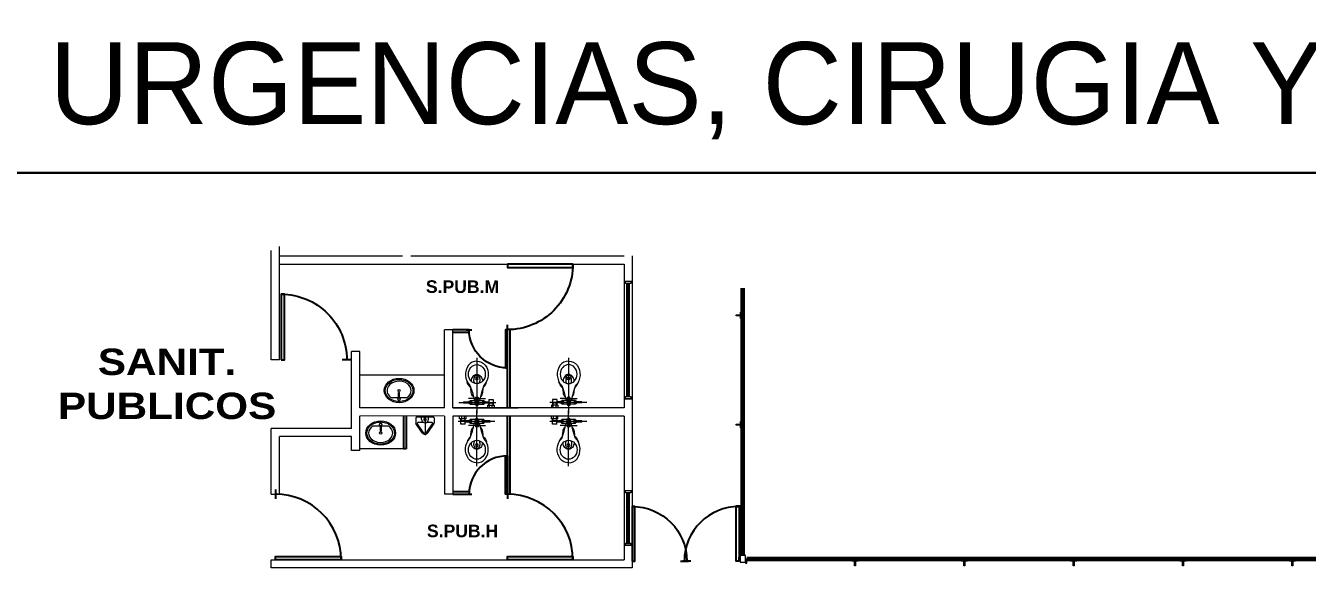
# Model space of a CAD drawing. Header units: millimetres. Extents: x 2523 to 2756, y 378 to 482.
# Drawn here: x 2598.48 to 2621.93, y 419.96 to 429.89 of the extents above; entities that cross this region are included whole.
import ezdxf

# ---------------------------------------------------------------- set-up
doc = ezdxf.new("R2010")
doc.units = ezdxf.units.MM
doc.layers.get('Defpoints').update_dxf_attribs({"color": 8})
doc.layers.add('MOB', color=161, linetype='Continuous', lineweight=15)
doc.layers.add('VENTANAL', color=140, linetype='Continuous', lineweight=0)
doc.styles.add('ArialB', font='arialbd.ttf')
doc.styles.add('STYLE1', font='GOTHIC.TTF')
doc.styles.add('TEXTOS', font='')
doc.styles.get('TEXTOS').set_extended_font_data('Arial Black')

# ---------------------------------------------------------------- blocks, each defined once
blk = doc.blocks.new('PTD')
at = {"color": 0, "linetype": 'ByBlock'}
blk.add_line((-0.073, 0), (0.073, 0), dxfattribs=at)
blk.add_lwpolyline([(1, 0), (0.95, 0), (0.95, 1), (1, 1)], close=True, dxfattribs=at)
blk.add_arc((1, 0), 1, 90, 180, dxfattribs=at)
blk = doc.blocks.new('p2')
at = {"layer": 'VENTANAL', "lineweight": 15}
for p, q in [((-903.682, -751.889, 0.01), (-903.702, -751.889, 0.01)), ((-903.702, -751.889, 0.01), (-903.702, -751.963, 0.01)), ((-903.702, -751.963, 0.01), (-903.682, -751.963, 0.01))]:
    blk.add_line(p, q, dxfattribs=at)
blk = doc.blocks.new('pesc')
at = {"layer": 'VENTANAL', "lineweight": 15}
for p, q in [((-903.682, -751.875, 0.01), (-903.642, -751.875, 0.01)), ((-903.682, -751.975, 0.01), (-903.682, -751.875, 0.01)), ((-903.642, -751.975, 0.01), (-903.682, -751.975, 0.01)), ((-903.642, -751.875, 0.01), (-903.602, -751.875, 0.01)), ((-903.642, -751.875, 0.01), (-903.592, -751.875, 0.01)), ((-903.602, -751.975, 0.01), (-903.642, -751.975, 0.01)), ((-903.602, -751.875, 0.01), (-903.562, -751.875, 0.01)), ((-903.562, -751.975, 0.01), (-903.602, -751.975, 0.01)), ((-903.562, -751.875, 0.01), (-903.562, -751.975, 0.01))]:
    blk.add_line(p, q, dxfattribs=at)
blk.add_blockref('p2', (0, 0), dxfattribs=at)
at = {"layer": 'VENTANAL', "lineweight": 15, "rotation": 270}
blk.add_blockref('p2', (-151.691, -1655.556), dxfattribs=at)
blk = doc.blocks.new('A$C26B64B01')
for p, q in [((0, 0.816), (0, -0.203)), ((0.331, 0), (-0.344, 0)), ((-0.295, 0.05), (-0.295, -0.05)), ((-0.217, 0.05), (-0.295, 0.05)), ((-0.217, 0.05), (-0.217, -0.05)), ((-0.215, 0.01), (-0.215, -0.01)), ((-0.145, 0.01), (-0.215, 0.01)), ((0, 0.072), (-0.156, 0.072)), ((-0.145, 0.02), (-0.145, -0.02)), ((-0.125, 0.02), (-0.145, 0.02)), ((0.125, 0.035), (-0.125, 0.035)), ((-0.125, 0.035), (-0.125, -0.035)), ((-0.1, 0.035), (-0.1, -0.035)), ((0, 0.072), (0.156, 0.072)), ((0.1, 0.035), (0.1, -0.035)), ((0.125, 0.035), (0.125, -0.035)), ((0.145, 0.02), (0.125, 0.02)), ((0.145, 0.02), (0.145, -0.02)), ((0.243, 0.01), (0.145, 0.01)), ((0.243, 0.01), (0.243, -0.01)), ((-0.316, -0.05), (-0.316, -0.1)), ((-0.196, -0.05), (-0.316, -0.05)), ((-0.196, -0.1), (-0.316, -0.1)), ((-0.281, -0.1), (-0.281, -0.05)), ((-0.231, -0.1), (-0.231, -0.05)), ((-0.145, -0.01), (-0.215, -0.01)), ((-0.196, -0.05), (-0.196, -0.1)), ((-0.125, -0.02), (-0.145, -0.02)), ((-0.02, -0.035), (-0.125, -0.035)), ((-0.02, -0.035), (-0.02, -0.055)), ((0.02, -0.055), (-0.02, -0.055)), ((0, -0.035), (0, -0.035)), ((0.02, -0.035), (0.02, -0.055)), ((0.125, -0.035), (0.02, -0.035)), ((0.145, -0.02), (0.125, -0.02)), ((0.243, -0.01), (0.145, -0.01))]:
    blk.add_line(p, q)
for points in [[(0, 0.754, 0.235809), (-0.154, 0.682, 0.36145), (-0.127, 0.308), (-0.082, 0.178), (-0.052, 0.051, 0.080035), (-0.045, 0.035, 0.080035)], [(0, 0.754, -0.235809), (0.154, 0.682, -0.36145), (0.127, 0.308), (0.082, 0.178), (0.052, 0.051, -0.080035), (0.045, 0.035, -0.080035)], [(-0.117, 0.275, -0.178301), (-0.178, 0.376, -4.20224)], [(-0.11, 0.252), (-0.102, 0.181, 0.177649), (-0.064, 0.101)], [(0.064, 0.101, 0.17766), (0.102, 0.181), (0.11, 0.252)], [(0.117, 0.275, 0.178301), (0.178, 0.376, 4.20224)]]:
    blk.add_lwpolyline(points, format="xyb")
at = {"color": 0}
for points in [[(0, 0.51, 0.11515), (-0.038, 0.502, 0.103903), (-0.071, 0.476, 0.091154), (-0.093, 0.438, 0.094525), (-0.101, 0.385, 0.083816)], [(-0.001, 0.497, 0.148569), (-0.02, 0.491, 0.107103), (-0.038, 0.472, 0.07594), (-0.05, 0.445, 0.0628), (-0.054, 0.41, 0.0628), (-0.049, 0.375, 0.07594), (-0.038, 0.349, 0.00193), (-0.037, 0.348, 0.00193)], [(0.038, 0.348, 0.003418), (0.038, 0.349, 0.07594), (0.05, 0.376, 0.0628), (0.054, 0.411, 0.0628), (0.049, 0.445, 0.07594), (0.038, 0.472, 0.107103), (0.019, 0.492, 0.148569), (-0.001, 0.497)], [(0.1, 0.384, 0.094891), (0.092, 0.437, 0.091154), (0.071, 0.475, 0.103903), (0.037, 0.501, 0.11515), (0, 0.51, 0.11515)]]:
    blk.add_lwpolyline(points, format="xyb", dxfattribs=at)
blk.add_lwpolyline([(-0.015, 0), (-0.015, 0.072), (0.015, 0.072), (0.015, 0)], close=True)
blk.add_circle((0, 0.435), 0.025, dxfattribs=at)
for centre, radius, start, end in [((0, 0), 0.035, 116.0026, 63.9974), ((0, 0.072), 0.0291, 301.7744, 238.2256), ((0, 0.072), 0.0233, 311.1642, 228.8358), ((0, 0), 0.015, 180, 0), ((-0.256, -0.05), 0.039, 0, 180)]:
    blk.add_arc(centre, radius, start, end)
at = {"extrusion": (0, 0, -1)}
blk.add_ellipse((0, 0.517), major_axis=(0, 0.174), ratio=0.88657, dxfattribs=at)
blk = doc.blocks.new('OBEXPROV')
blk.add_blockref('A$C26B64B01', (0, 0))
blk = doc.blocks.new('OBLOVPROV')
for p, q in [((-0.02, 0.01), (-0.123, 0.01)), ((-0.123, 0.01), (-0.123, -0.01)), ((-0.029, -0.147), (-0.029, 0.147)), ((0.034, 0.002), (0.022, 0.002)), ((0.034, 0.003), (0.052, 0.003)), ((0.034, 0.003), (0.034, -0.003)), ((0.052, 0.003), (0.052, -0.003)), ((-0.02, -0.01), (-0.123, -0.01)), ((0.034, -0.002), (0.022, -0.002)), ((0.034, -0.003), (0.052, -0.003))]:
    blk.add_line(p, q)
for centre, radius in [((-0.156, 0), 0.0201), ((0, 0), 0.0225)]:
    blk.add_circle(centre, radius)
blk.add_ellipse((-0.156, 0), major_axis=(0, -0.272), ratio=0.819853)
for points, knots in [([(-0.156, -0.252), (-0.115, -0.252), (-0.074, -0.236), (0.012, -0.161), (0.046, -0.083), (0.047, 0.078), (0.014, 0.157), (-0.088, 0.25), (-0.156, 0.264), (-0.276, 0.218), (-0.328, 0.157), (-0.369, 0.005), (-0.358, -0.083), (-0.283, -0.213), (-0.22, -0.251), (-0.157, -0.252), (-0.157, -0.252), (-0.156, -0.252)], [0, 0, 0, 0, 0.618492, 0.618492, 1.561273, 1.561273, 2.504054, 2.504054, 3.446834, 3.446834, 4.389615, 4.389615, 5.332396, 5.332396, 6.275177, 6.275177, 6.283185, 6.283185, 6.283185, 6.283185]), ([(-0.029, 0.147), (-0.036, 0.157), (-0.044, 0.167), (-0.092, 0.214), (-0.143, 0.228), (-0.236, 0.205), (-0.282, 0.163), (-0.332, 0.046), (-0.334, -0.03), (-0.291, -0.153), (-0.246, -0.197), (-0.185, -0.218), (-0.171, -0.221), (-0.156, -0.221), (-0.12, -0.221), (-0.082, -0.205), (-0.044, -0.166), (-0.036, -0.157), (-0.029, -0.147)], [2.275413, 2.275413, 2.275413, 2.275413, 2.459386, 2.459386, 3.347615, 3.347615, 4.235843, 4.235843, 5.124072, 5.124072, 6.0123, 6.0123, 6.283185, 6.283185, 6.283185, 6.966114, 6.966114, 7.149504, 7.149504, 7.149504, 7.149504])]:
    blk.add_open_spline(points, degree=3, knots=knots)
blk = doc.blocks.new('OBMINGPROV')
for p, q in [((-0.307, 0.049), (-0.139, 0.166)), ((-0.296, 0.033), (-0.145, 0.138)), ((-0.033, 0.17), (-0.127, 0.17)), ((-0.113, 0.122), (-0.113, 0.038)), ((-0.063, 0.063), (-0.013, 0.063)), ((-0.063, 0.01), (-0.001, 0.01)), ((-0.013, 0.15), (-0.013, 0.01)), ((0, 0), (-0.35, 0)), ((-0.307, -0.049), (-0.139, -0.166)), ((-0.296, -0.033), (-0.145, -0.138)), ((-0.033, -0.17), (-0.127, -0.17)), ((-0.113, -0.038), (-0.113, -0.122)), ((-0.063, -0.01), (-0.001, -0.01)), ((-0.063, -0.063), (-0.013, -0.063)), ((-0.013, -0.01), (-0.013, -0.15))]:
    blk.add_line(p, q)
for points in [[(-0.054, 0.01), (-0.056, 0.013), (-0.071, 0.013), (-0.078, 0)], [(-0.078, 0), (-0.071, -0.013), (-0.056, -0.013), (-0.054, -0.01)]]:
    blk.add_lwpolyline(points)
for centre, radius, start, end in [((-0.273, 0), 0.06, 124.7559, 235.2441), ((-0.273, 0), 0.04, 124.7559, 235.2441), ((-0.133, 0.122), 0.02, 0, 124.7559), ((-0.127, 0.15), 0.02, 90, 124.7559), ((-0.063, 0), 0.0625, 90, 270), ((-0.063, 0), 0.0208, 27.9936, 332.0064), ((-0.063, 0), 0.00976, 90, 270), ((-0.033, 0.15), 0.02, 0, 90), ((-0.133, -0.122), 0.02, 235.2441, 0), ((-0.127, -0.15), 0.02, 235.2441, 270), ((-0.033, -0.15), 0.02, 270, 0)]:
    blk.add_arc(centre, radius, start, end)

msp = doc.modelspace()

# ---------------------------------------------------------------- linework, layer by layer
at = {"lineweight": 5}
for p, q in [((2602.9776, 423.7803, 0), (2602.9777, 425.7803, 0)), ((2603.128, 423.7798), (2603.1283, 425.8539)), ((2603.1273, 425.6803), (2605.3784, 425.6803)), ((2603.1273, 425.5303), (2609.4284, 425.5303)), ((2605.5284, 425.6803), (2609.4284, 425.6803)), ((2609.4284, 425.5303), (2609.4284, 422.8993, 0.0039)), ((2609.5784, 425.6803), (2609.5784, 419.9705)), ((2609.4284, 425.2153), (2609.5784, 425.2153)), ((2609.4534, 425.1753), (2609.4534, 425.2153)), ((2609.4534, 425.2153), (2609.5534, 425.2153)), ((2609.5534, 425.1753), (2609.4534, 425.1753)), ((2609.4784, 423.1043, -0.0079), (2609.4784, 425.1753)), ((2609.5034, 423.1043, -0.0079), (2609.5034, 425.1753)), ((2609.5284, 423.1043, -0.0079), (2609.5284, 425.1753)), ((2609.5534, 425.2153), (2609.5534, 425.1753)), ((2606.1445, 422.8998, 0.0039), (2606.1445, 424.3301, 0.0039)), ((2606.2945, 424.3301), (2606.1445, 424.3301)), ((2606.2945, 422.8998, 0.0039), (2606.2945, 424.3301, 0.0039)), ((2604.4439, 422.5244, 0.0092), (2604.4439, 423.9299)), ((2604.5939, 423.9299), (2604.4439, 423.9299)), ((2604.5939, 422.9003, 0.0118), (2604.5939, 423.9299, 0.0023)), ((2603.1273, 423.7798), (2602.977, 423.7803)), ((2606.1445, 422.8998, 0.0039), (2604.5939, 422.9004, 0.0039)), ((2609.4284, 422.8993, 0.0039), (2606.2945, 422.8999, 0.0039)), ((2606.2945, 422.8998, 0.0039), (2607.4945, 422.8998, 0.0039)), ((2609.4284, 423.0643, -0.006), (2609.5784, 423.0643, -0.0098)), ((2609.4534, 423.0643, -0.0079), (2609.4534, 423.1043, -0.0079)), ((2609.4534, 423.1043, -0.0079), (2609.5534, 423.1043, -0.0079)), ((2609.5534, 423.0643, -0.0079), (2609.4534, 423.0643, -0.0079)), ((2609.5534, 423.1043, -0.0079), (2609.5534, 423.0643, -0.0079)), ((2606.1445, 422.7499, 0.0039), (2604.5938, 422.7503, 0.0039)), ((2604.5939, 422.1202, 0.0118), (2604.5939, 422.7502, 0.0118)), ((2606.1445, 422.75, 0.0039), (2606.1445, 421.3192, 0.0098)), ((2609.4284, 422.7493, 0.0039), (2606.2945, 422.7499, 0.0039)), ((2606.2945, 422.7499, 0.0039), (2606.2945, 421.3192, 0.0039)), ((2609.4283, 422.7493, 0.0039), (2609.4284, 420.1205)), ((2604.4439, 422.5244, 0.0092), (2602.9775, 422.5243)), ((2602.9775, 421.3204), (2602.9775, 422.5243)), ((2603.1275, 421.3204), (2603.1275, 422.3745)), ((2604.4439, 422.3744, 0.0092), (2603.1275, 422.3745)), ((2604.4439, 422.1202, 0.0118), (2604.4439, 422.3744, 0.0102)), ((2604.5939, 422.1202, 0.0118), (2604.4439, 422.1202, 0.0118)), ((2602.9775, 421.3204, 0.0098), (2603.1275, 421.3204)), ((2606.2945, 421.3192, 0.0077), (2606.1445, 421.3192, 0.0077)), ((2609.4284, 421.3844, 0.009), (2609.5784, 421.3844, 0.0052)), ((2609.4284, 421.3844, 0.0052), (2609.5784, 421.3844, 0.0052)), ((2609.4534, 421.3444, 0.0052), (2609.4534, 421.3844, 0.0052)), ((2609.4534, 421.3844, 0.0052), (2609.5534, 421.3844, 0.0052)), ((2609.5534, 421.3444, 0.0052), (2609.4534, 421.3444, 0.0052)), ((2609.4784, 420.4256, -0.0098), (2609.4784, 421.3444, -0.0104)), ((2609.5034, 420.4256, -0.0098), (2609.5034, 421.3444, -0.0104)), ((2609.5284, 420.4256, -0.0098), (2609.5284, 421.3444, -0.0104)), ((2609.5534, 421.3844, 0.0052), (2609.5534, 421.3444, 0.0052)), ((2609.4284, 420.3856, -0.0079), (2609.5784, 420.3856, -0.0117)), ((2609.4534, 420.3856, -0.0098), (2609.4534, 420.4256, -0.0098)), ((2609.4534, 420.4256, -0.0098), (2609.5534, 420.4256, -0.0098)), ((2609.5534, 420.3856, -0.0098), (2609.4534, 420.3856, -0.0098)), ((2609.5534, 420.4256, -0.0098), (2609.5534, 420.3856, -0.0098)), ((2602.9774, 420.1204, 0.0098), (2609.4284, 420.1205, 0.0098)), ((2602.9774, 420.1204, 0.0098), (2602.9774, 420.1204, 0.0098)), ((2602.9774, 419.9705), (2602.9774, 420.1204, 0.0098)), ((2609.5784, 419.9705), (2602.9774, 419.9705)), ((2603.1274, 419.9704), (2603.1274, 419.9705))]:
    msp.add_line(p, q, dxfattribs=at)
for p, q in [((2611.5777, 424.5995), (2611.5777, 425.092)), ((2611.6027, 424.5995), (2611.6027, 425.092)), ((2611.6277, 420.2174), (2611.6277, 425.092)), ((2611.5777, 422.5995), (2611.5777, 424.583)), ((2611.6027, 422.5995), (2611.6027, 424.583)), ((2606.5945, 424.3301), (2606.2945, 424.3301)), ((2607.2945, 422.8996, 0.0039), (2607.2945, 424.3301, 0.0039)), ((2607.3445, 422.8996, 0.0039), (2607.3445, 424.3301, 0.0039)), ((2606.5945, 424.2801), (2606.2945, 424.2801)), ((2605.3945, 422.75, 0.0039), (2605.3945, 422.1501, 0.0039)), ((2605.4445, 422.75, 0.0039), (2605.4445, 422.1501, 0.0039)), ((2607.2942, 421.3192, 0.0077), (2607.2942, 422.7497, 0.0077)), ((2607.3442, 421.3192, 0.0077), (2607.3442, 422.7497, 0.0077)), ((2611.5777, 421.1119), (2611.5777, 422.583)), ((2611.6027, 421.1119), (2611.6027, 422.583)), ((2605.4445, 422.1501, 0.0039), (2605.3945, 422.1501, 0.0039)), ((2606.2945, 421.3692, 0.0077), (2606.5942, 421.3692, 0.0077)), ((2606.2945, 421.3192, 0.0077), (2606.5942, 421.3192, 0.0077)), ((2611.5777, 420.2174), (2611.5777, 421.0954)), ((2611.6027, 420.2174), (2611.6027, 421.0954)), ((2602.9774, 420.1204, 0.0098), (2602.9774, 420.1204, 0.0098)), ((2632.432, 420.1574), (2611.6717, 420.1574)), ((2613.6435, 420.1324), (2611.6717, 420.1324)), ((2613.6435, 420.1074), (2611.6717, 420.1074)), ((2615.6435, 420.1324), (2613.66, 420.1324)), ((2615.6435, 420.1074), (2613.66, 420.1074)), ((2617.6435, 420.1324), (2615.66, 420.1324)), ((2617.6435, 420.1074), (2615.66, 420.1074)), ((2619.6435, 420.1324), (2617.66, 420.1324)), ((2619.6435, 420.1074), (2617.66, 420.1074)), ((2621.6435, 420.1324), (2619.66, 420.1324)), ((2621.6435, 420.1074), (2619.66, 420.1074)), ((2623.6435, 420.1324), (2621.66, 420.1324)), ((2623.6435, 420.1074), (2621.66, 420.1074)), ((2603.1274, 419.9704), (2603.1274, 419.9705))]:
    msp.add_line(p, q)
at = {"lineweight": 15}
for p, q in [((2611.6027, 425.092), (2611.6027, 424.5995)), ((2611.6027, 425.092), (2611.6027, 424.5995)), ((2611.6277, 420.3306), (2611.6277, 425.092)), ((2611.6027, 424.583), (2611.6027, 424.3912)), ((2611.6027, 424.583), (2611.6027, 422.5995)), ((2611.6027, 424.3912), (2611.6027, 422.5995)), ((2611.6027, 422.583), (2611.6027, 421.1119)), ((2611.6027, 422.583), (2611.6027, 421.1119)), ((2611.6027, 421.0954), (2611.6027, 420.2174)), ((2611.6027, 421.0954), (2611.6027, 420.5912))]:
    msp.add_line(p, q, dxfattribs=at)
at = {"color": 6}
msp.add_line((2611.5777, 420.3306), (2611.5777, 420.2806), dxfattribs=at)
at = {"lineweight": 15}
for points in [[(2611.6277, 424.583), (2611.4777, 424.583), (2611.4777, 424.5995), (2611.6277, 424.5995)], [(2611.5777, 424.6493), (2611.5777, 424.5995), (2611.5612, 424.5995), (2611.5612, 424.6493)], [(2611.5777, 424.583), (2611.5777, 424.5331), (2611.5612, 424.5331), (2611.5612, 424.583)], [(2611.6277, 422.583), (2611.4777, 422.583), (2611.4777, 422.5995), (2611.6277, 422.5995)], [(2611.5777, 422.6493), (2611.5777, 422.5995), (2611.5612, 422.5995), (2611.5612, 422.6493)], [(2611.5777, 422.583), (2611.5777, 422.5331), (2611.5612, 422.5331), (2611.5612, 422.583)], [(2611.6277, 421.0954), (2611.4777, 421.0954), (2611.4777, 421.1119), (2611.6277, 421.1119)], [(2611.6517, 420.0584), (2611.6717, 420.0584), (2611.6717, 420.1324), (2611.6517, 420.1324)], [(2613.6435, 420.0909), (2613.5936, 420.0909), (2613.5936, 420.1074), (2613.6435, 420.1074)], [(2613.66, 420.1574), (2613.66, 420.0075), (2613.6435, 420.0075), (2613.6435, 420.1574)], [(2613.7098, 420.0909), (2613.66, 420.0909), (2613.66, 420.1074), (2613.7098, 420.1074)], [(2615.6435, 420.0909), (2615.5936, 420.0909), (2615.5936, 420.1074), (2615.6435, 420.1074)], [(2615.66, 420.1574), (2615.66, 420.0075), (2615.6435, 420.0075), (2615.6435, 420.1574)], [(2615.7098, 420.0909), (2615.66, 420.0909), (2615.66, 420.1074), (2615.7098, 420.1074)], [(2617.6435, 420.0909), (2617.5936, 420.0909), (2617.5936, 420.1074), (2617.6435, 420.1074)], [(2617.66, 420.1574), (2617.66, 420.0075), (2617.6435, 420.0075), (2617.6435, 420.1574)], [(2617.7098, 420.0909), (2617.66, 420.0909), (2617.66, 420.1074), (2617.7098, 420.1074)], [(2619.6435, 420.0909), (2619.5936, 420.0909), (2619.5936, 420.1074), (2619.6435, 420.1074)], [(2619.66, 420.1574), (2619.66, 420.0075), (2619.6435, 420.0075), (2619.6435, 420.1574)], [(2619.7098, 420.0909), (2619.66, 420.0909), (2619.66, 420.1074), (2619.7098, 420.1074)], [(2621.6435, 420.0909), (2621.5936, 420.0909), (2621.5936, 420.1074), (2621.6435, 420.1074)], [(2621.66, 420.1574), (2621.66, 420.0075), (2621.6435, 420.0075), (2621.6435, 420.1574)], [(2621.7098, 420.0909), (2621.66, 420.0909), (2621.66, 420.1074), (2621.7098, 420.1074)]]:
    msp.add_lwpolyline(points, close=True, dxfattribs=at)
at = {"layer": 'Defpoints'}
for points in [[(2597.8912, 476.1288), (2637.7002, 476.1288), (2637.7002, 427.1975), (2597.8912, 427.1975)], [(2597.8912, 427.1975), (2637.7002, 427.1975), (2637.7002, 378.2662), (2597.8912, 378.2662)]]:
    msp.add_lwpolyline(points, close=True, dxfattribs=at)
at = {"layer": 'MOB'}
for p, q in [((2606.1447, 423.4998, 0.0039), (2604.5939, 423.5004, 0.0039)), ((2605.3945, 422.1501, 0.0039), (2604.5939, 422.1503, 0.0039))]:
    msp.add_line(p, q, dxfattribs=at)

# ---------------------------------------------------------------- block references
at = {"extrusion": (-1.06883e-23, -4.38704e-24, -1), "xscale": 1.20000010725657, "yscale": 1.20000010725657, "zscale": 1.20000010725657, "rotation": 90.00001521541941}
msp.add_blockref('PTD', (-2607.2945, 424.3303, -0.0039), dxfattribs=at)
at = {"extrusion": (0, 0, -1), "yscale": 1.200000000000102, "zscale": 1.200000000000102}
for p, xscale, rotation in [((-2604.3583, 423.7796, -0.0098), 1.200000000000102, 359.9999448123963), ((-2603.0525, 421.3204, -0.0098), -1.200000000000102, 89.99997012202023)]:
    msp.add_blockref('PTD', p, dxfattribs=dict(at, xscale=xscale, rotation=rotation))
at = {"color": 6, "extrusion": (0, 0, -1)}
for p, xscale, yscale, zscale, rotation in [((-2606.5945, 424.3301), 0.7000000294363583, 0.7000000294363583, 0.7000000294363583, 180.0000521026497), ((-2606.5942, 421.3192, -0.0077), -0.7000000294363583, 0.7000000294362962, 0.7000000294362929, 359.9999478973317)]:
    msp.add_blockref('PTD', p, dxfattribs=dict(at, xscale=xscale, yscale=yscale, zscale=zscale, rotation=rotation))
at = {"extrusion": (-1.06883e-23, 4.38704e-24, -1), "xscale": -1.200000107256798, "yscale": 1.200000107256756, "zscale": 1.200000107256672, "rotation": 89.99998478458059}
msp.add_blockref('PTD', (-2607.2942, 421.3193, -0.0077), dxfattribs=at)
at = {"color": 6, "extrusion": (0, 0, -1), "rotation": 5.210270403116768e-05}
msp.add_blockref('PTD', (-2610.5777, 420.0954), dxfattribs=at)
at = {"color": 6, "extrusion": (0, 0, -1), "xscale": -1, "rotation": 359.9999478972829}
msp.add_blockref('PTD', (-2610.5317, 420.0954), dxfattribs=at)
at = {"lineweight": 15, "xscale": -1, "rotation": 90}
msp.add_blockref('pesc', (1859.6769, -483.4841, -0.0098), dxfattribs=at)
at = {"layer": 'MOB', "extrusion": (-2.61124e-10, 1.71897e-07, 1), "xscale": -1}
msp.add_blockref('OBEXPROV', (2606.7374, 422.9997, 0.0039), dxfattribs=at)
at = {"layer": 'MOB', "extrusion": (2.61124e-10, 1.71897e-07, 1)}
msp.add_blockref('OBEXPROV', (2608.4152, 422.9994, 0.0039), dxfattribs=at)
at = {"layer": 'MOB'}
for name, p, rotation in [('OBLOVPROV', (2605.3146, 423.0599, 0.0039), 270), ('OBLOVPROV', (2604.9776, 422.5942, 0.0039), 90), ('OBMINGPROV', (2605.7884, 422.75, 0.0039), 89.99999858869924)]:
    msp.add_blockref(name, p, dxfattribs=dict(at, rotation=rotation))
at = {"layer": 'MOB', "extrusion": (2.61124e-10, -1.71897e-07, 1), "xscale": -1, "rotation": 180}
for p in [(2606.7374, 422.6493, 0.0038), (2608.4152, 422.6493, 0.0038)]:
    msp.add_blockref('OBEXPROV', p, dxfattribs=at)

# ---------------------------------------------------------------- texts
at = {"lineweight": 5, "style": 'ArialB'}
for s, p in [('S.PUB.M', (2605.8045, 425.0037, 0)), ('S.PUB.H', (2605.8235, 420.5331, 0))]:
    msp.add_text(s, height=0.23, rotation=359.83006, dxfattribs=at).set_placement(p)
at = {"ltscale": 3, "insert": (2601.0714, 423.3357), "char_height": 0.483411, "width": 4.728405, "attachment_point": 5, "style": 'TEXTOS'}
msp.add_mtext('SANIT. PUBLICOS', dxfattribs=at)
at = {"layer": 'Defpoints', "insert": (2617.924, 429.5911), "char_height": 1.5, "width": 50.411832, "attachment_point": 2, "style": 'STYLE1'}
msp.add_mtext('URGENCIAS, CIRUGIA Y TOCOCIRUGIA', dxfattribs=at)

doc.saveas('drawing.dxf')
